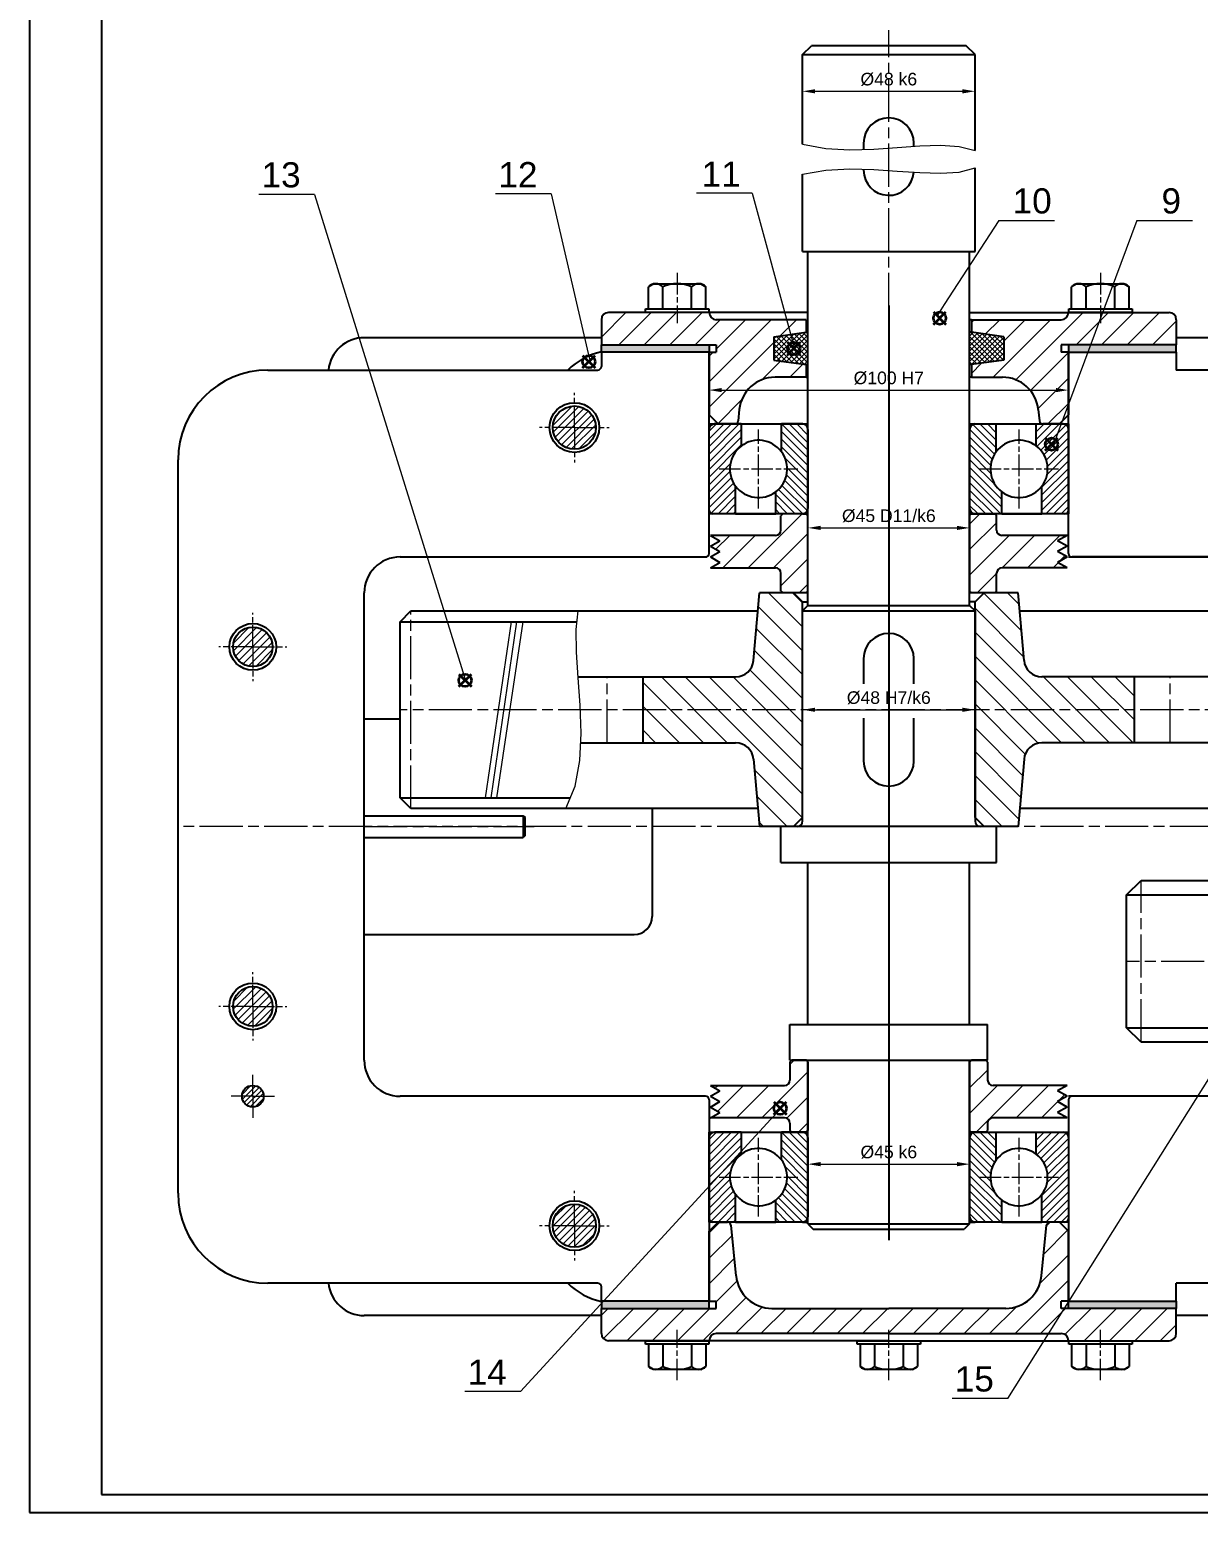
# Model space of a CAD drawing. Header units: millimetres. Extents: x 616 to 1805, y 3019 to 3860.
# Drawn here: x 615.9 to 941.1, y 3019.4 to 3431.8 of the extents above; entities that cross this region are included whole.
import ezdxf

# ---------------------------------------------------------------- set-up
doc = ezdxf.new("R2010")
doc.units = ezdxf.units.MM
doc.linetypes.add('AM_ISO08W050', pattern=[18, 12, -1.5, 3, -1.5])
doc.linetypes.add('AM_ISO08W050x2', pattern=[9, 6, -0.75, 1.5, -0.75])
doc.layers.add('AM_12', color=7, linetype='Continuous', lineweight=35, plot=False)
for name, color, linetype, lineweight in [('Dim', 2, 'Continuous', 9), ('dường tâm', 4, 'AM_ISO08W050', 13), ('net duong chi so', 3, 'Continuous', 13), ('Net mảnh', 3, 'Continuous', 13), ('đường hatch', 1, 'Continuous', 13)]:
    doc.layers.add(name, color=color, linetype=linetype, lineweight=lineweight)
doc.styles.get("Standard").update_dxf_attribs({"font": 'arial.ttf'})

msp = doc.modelspace()

# ---------------------------------------------------------------- hatches: boundary and pattern name
for points in [[(804.99, 3344.13), (774.99, 3344.13), (774.99, 3342.13), (804.99, 3342.13)], [(934.99, 3344.13), (904.99, 3344.13), (904.99, 3342.13), (934.99, 3342.13)], [(804.99, 3076.13), (774.99, 3076.13), (774.99, 3078.13), (804.99, 3078.13)], [(934.99, 3076.13), (904.99, 3076.13), (904.99, 3078.13), (934.99, 3078.13)]]:
    msp.add_hatch(color=1).paths.add_polyline_path(points)

# ---------------------------------------------------------------- linework, layer by layer
for p, q in [((615.88, 3860.39), (615.88, 3019.39)), ((635.88, 3855.39), (635.88, 3024.39)), ((830.99, 3424.86), (833.49, 3427.36)), ((876.49, 3427.36), (833.49, 3427.36)), ((878.99, 3424.86), (876.49, 3427.36)), ((830.99, 3399.93), (830.99, 3424.86)), ((830.99, 3424.86), (878.99, 3424.86)), ((878.99, 3398.18), (878.99, 3424.86)), ((847.99, 3400.26), (847.99, 3398.53)), ((861.99, 3399.35), (861.99, 3400.26)), ((830.99, 3370.13), (830.99, 3391.59)), ((847.99, 3392.99), (847.99, 3392.73)), ((878.99, 3370.13), (878.99, 3393.34)), ((830.99, 3370.13), (878.99, 3370.13)), ((832.49, 3271.63), (832.49, 3370.13)), ((832.49, 3370.13), (877.49, 3370.13)), ((877.49, 3271.63), (877.49, 3370.13)), ((789.51, 3361.13), (788.1, 3360.32)), ((788.1, 3354.13), (788.1, 3360.32)), ((789.51, 3361.13), (802.69, 3361.13)), ((789.51, 3361.13), (802.69, 3361.13)), ((792.1, 3354.13), (792.1, 3360.27)), ((800.1, 3354.13), (800.1, 3360.27)), ((802.69, 3361.13), (804.1, 3360.32)), ((804.1, 3354.13), (804.1, 3360.32)), ((804.1, 3354.94), (804.1, 3360.32)), ((907.28, 3361.13), (905.88, 3360.32)), ((905.88, 3354.13), (905.88, 3360.32)), ((907.28, 3361.13), (920.47, 3361.13)), ((907.28, 3361.13), (920.47, 3361.13)), ((909.88, 3354.13), (909.88, 3360.27)), ((917.88, 3354.13), (917.88, 3360.27)), ((920.47, 3361.13), (921.88, 3360.32)), ((921.88, 3354.13), (921.88, 3360.32)), ((921.88, 3354.94), (921.88, 3360.32)), ((832.49, 3353.13), (776.99, 3353.13)), ((787.3, 3354.13), (804.9, 3354.13)), ((787.3, 3353.13), (787.3, 3354.13)), ((804.9, 3353.13), (787.3, 3353.13)), ((788.1, 3354.13), (804.1, 3354.13)), ((804.9, 3354.13), (804.9, 3353.13)), ((854.99, 3355.13), (854.99, 3095.13)), ((877.49, 3353.13), (932.99, 3353.13)), ((905.08, 3354.13), (922.68, 3354.13)), ((905.08, 3353.13), (905.08, 3354.13)), ((922.68, 3353.13), (905.08, 3353.13)), ((905.88, 3354.13), (921.88, 3354.13)), ((922.68, 3354.13), (922.68, 3353.13)), ((774.99, 3351.13), (774.99, 3344.13)), ((831.99, 3351.13), (806.99, 3351.13)), ((831.99, 3351.13), (831.99, 3347.63)), ((877.99, 3351.13), (877.49, 3351.13)), ((877.99, 3351.13), (902.99, 3351.13)), ((877.99, 3351.13), (877.99, 3347.63)), ((934.99, 3351.13), (934.99, 3344.13)), ((774.99, 3346.13), (708.99, 3346.13)), ((822.99, 3346.38), (831.99, 3347.63)), ((822.99, 3346.38), (822.99, 3339.88)), ((831.99, 3347.63), (832.49, 3347.63)), ((877.99, 3347.63), (877.49, 3347.63)), ((886.99, 3346.38), (877.99, 3347.63)), ((886.99, 3346.38), (886.99, 3339.88)), ((969.99, 3346.13), (934.99, 3346.13)), ((774.99, 3344.13), (806.99, 3344.13)), ((774.99, 3342.13), (774.99, 3344.13)), ((774.99, 3344.13), (804.99, 3344.13)), ((804.99, 3342.13), (774.99, 3342.13)), ((774.99, 3342.13), (774.99, 3338.13)), ((804.99, 3342.13), (774.99, 3342.13)), ((804.99, 3344.13), (804.99, 3342.13)), ((804.99, 3286.13), (804.99, 3342.13)), ((804.99, 3342.13), (806.99, 3342.13)), ((804.99, 3342.13), (804.99, 3324.63)), ((806.99, 3344.13), (806.99, 3342.13)), ((934.99, 3344.13), (902.99, 3344.13)), ((902.99, 3344.13), (902.99, 3342.13)), ((904.99, 3342.13), (902.99, 3342.13)), ((934.99, 3344.13), (904.99, 3344.13)), ((904.99, 3344.13), (904.99, 3342.13)), ((904.99, 3286.13), (904.99, 3342.13)), ((904.99, 3342.13), (934.99, 3342.13)), ((904.99, 3342.13), (904.99, 3324.63)), ((904.99, 3342.13), (934.99, 3342.13)), ((934.99, 3342.13), (934.99, 3344.13)), ((934.99, 3342.13), (934.99, 3337.13)), ((682.19, 3337.13), (773.99, 3337.13)), ((822.99, 3339.88), (831.99, 3338.63)), ((831.99, 3338.63), (831.99, 3335.13)), ((831.99, 3338.63), (832.49, 3338.63)), ((877.99, 3338.63), (877.49, 3338.63)), ((886.99, 3339.88), (877.99, 3338.63)), ((877.99, 3338.63), (877.99, 3335.13)), ((969.99, 3337.13), (934.99, 3337.13)), ((831.99, 3335.13), (823.34, 3335.13)), ((831.99, 3335.13), (832.49, 3335.13)), ((877.99, 3335.13), (877.49, 3335.13)), ((877.99, 3335.13), (886.64, 3335.13)), ((804.99, 3324.63), (807.49, 3322.13)), ((813.39, 3326.12), (813.08, 3323.03)), ((896.59, 3326.12), (896.9, 3323.03)), ((904.99, 3324.63), (902.49, 3322.13)), ((804.99, 3297.13), (804.99, 3322.13)), ((804.99, 3322.13), (832.49, 3322.13)), ((804.99, 3298.13), (804.99, 3320.63)), ((813.95, 3322.13), (806.49, 3322.13)), ((807.49, 3322.13), (812.08, 3322.13)), ((813.95, 3322.13), (825.12, 3322.13)), ((813.95, 3322.13), (813.95, 3316.01)), ((830.99, 3322.13), (825.12, 3322.13)), ((825.12, 3314.41), (825.12, 3322.13)), ((830.99, 3322.13), (832.49, 3322.13)), ((832.49, 3320.63), (832.49, 3298.63)), ((877.49, 3322.13), (904.99, 3322.13)), ((877.49, 3322.13), (878.99, 3322.13)), ((877.49, 3320.63), (877.49, 3298.63)), ((878.99, 3322.13), (884.86, 3322.13)), ((884.86, 3322.13), (896.02, 3322.13)), ((884.86, 3314.41), (884.86, 3322.13)), ((896.02, 3322.13), (903.49, 3322.13)), ((896.02, 3316.01), (896.02, 3322.13)), ((902.49, 3322.13), (897.89, 3322.13)), ((904.99, 3322.13), (904.99, 3297.13)), ((904.99, 3320.63), (904.99, 3298.13)), ((657.19, 3108.13), (657.19, 3312.13)), ((812.36, 3297.13), (812.36, 3304.84)), ((897.62, 3297.13), (897.62, 3304.84)), ((823.52, 3297.13), (823.52, 3303.25)), ((886.45, 3297.13), (886.45, 3303.25)), ((832.49, 3297.13), (804.99, 3297.13)), ((812.36, 3297.13), (805.99, 3297.13)), ((812.36, 3297.13), (823.52, 3297.13)), ((830.99, 3297.13), (823.52, 3297.13)), ((825.49, 3297.12), (824.99, 3296.62)), ((824.99, 3292.63), (824.99, 3296.62)), ((831.89, 3297.13), (825.49, 3297.12)), ((830.99, 3297.13), (832.49, 3297.13)), ((831.89, 3297.13), (832.39, 3296.63)), ((832.49, 3296.12), (832.49, 3296.63)), ((832.49, 3275.64), (832.49, 3296.12)), ((904.99, 3297.13), (877.49, 3297.13)), ((877.49, 3297.13), (878.99, 3297.13)), ((877.93, 3297.13), (877.49, 3296.63)), ((877.49, 3296.63), (877.93, 3297.13)), ((877.49, 3275.63), (877.49, 3296.63)), ((877.49, 3296.63), (877.49, 3275.63)), ((884.46, 3297.13), (877.93, 3297.13)), ((877.93, 3297.13), (884.47, 3297.13)), ((886.45, 3297.13), (878.99, 3297.13)), ((884.46, 3297.13), (884.96, 3296.63)), ((884.47, 3297.13), (884.96, 3296.63)), ((884.97, 3292.63), (884.96, 3296.63)), ((886.45, 3297.13), (897.62, 3297.13)), ((903.99, 3297.13), (897.62, 3297.13)), ((823.49, 3291.13), (805.39, 3291.13)), ((805.39, 3291.13), (807.98, 3289.63)), ((805.39, 3288.13), (807.98, 3289.63)), ((805.39, 3288.13), (807.98, 3286.63)), ((904.59, 3291.13), (886.47, 3291.13)), ((904.59, 3291.13), (901.99, 3289.63)), ((904.59, 3288.13), (901.99, 3289.63)), ((904.59, 3288.13), (901.99, 3286.63)), ((718.99, 3285.13), (803.99, 3285.13)), ((805.39, 3285.13), (807.98, 3286.63)), ((805.39, 3285.13), (807.98, 3283.63)), ((805.39, 3282.13), (807.98, 3283.63)), ((904.59, 3285.13), (901.99, 3286.63)), ((904.59, 3285.13), (901.99, 3283.63)), ((904.59, 3282.13), (901.99, 3283.63)), ((904.99, 3285.13), (999.99, 3285.13)), ((999.99, 3285.13), (905.99, 3285.13)), ((805.39, 3282.13), (823.48, 3282.13)), ((824.98, 3275.62), (824.98, 3280.63)), ((884.99, 3275.63), (884.99, 3280.63)), ((904.59, 3282.13), (886.52, 3282.13)), ((708.99, 3145.13), (708.99, 3275.13)), ((817.34, 3256.36), (818.99, 3275.13)), ((832.49, 3275.13), (818.99, 3275.13)), ((824.98, 3275.62), (825.48, 3275.12)), ((832.05, 3275.13), (825.48, 3275.12)), ((830.99, 3272.63), (828.49, 3275.13)), ((832.49, 3275.64), (832.05, 3275.13)), ((878.05, 3275.13), (877.49, 3275.63)), ((890.99, 3275.13), (877.49, 3275.13)), ((884.55, 3275.13), (878.05, 3275.13)), ((878.99, 3272.63), (881.49, 3275.13)), ((884.99, 3275.63), (884.55, 3275.13)), ((892.63, 3256.36), (890.99, 3275.13)), ((830.99, 3212.62), (830.99, 3272.63)), ((830.99, 3272.63), (832.49, 3272.63)), ((832.49, 3271.63), (830.99, 3270.13)), ((832.49, 3271.63), (877.49, 3271.63)), ((878.99, 3272.63), (877.49, 3272.63)), ((877.49, 3271.63), (878.99, 3270.13)), ((878.99, 3212.63), (878.99, 3272.63)), ((718.99, 3267.13), (721.99, 3270.13)), ((718.99, 3267.13), (768.21, 3267.13)), ((718.99, 3218.13), (718.99, 3267.13)), ((721.99, 3270.13), (818.55, 3270.13)), ((830.99, 3211.63), (830.99, 3270.13)), ((830.99, 3270.13), (878.99, 3270.13)), ((878.99, 3270.13), (878.99, 3211.63)), ((891.42, 3270.13), (984.99, 3270.13)), ((847.99, 3256.88), (847.99, 3249.88)), ((861.99, 3249.88), (861.99, 3256.88)), ((768.55, 3251.8), (812.36, 3251.8)), ((786.64, 3233.46), (786.64, 3251.8)), ((969.05, 3251.8), (897.61, 3251.8)), ((923.33, 3233.46), (923.33, 3251.8)), ((708.99, 3240.13), (718.99, 3240.13)), ((847.99, 3240.27), (847.99, 3228.38)), ((861.99, 3228.38), (861.99, 3240.27)), ((769.27, 3233.46), (812.36, 3233.46)), ((969.05, 3233.46), (897.61, 3233.46)), ((817.34, 3228.9), (818.99, 3210.13)), ((892.63, 3228.9), (890.99, 3210.13)), ((718.99, 3218.13), (766.34, 3218.13)), ((721.99, 3215.13), (718.99, 3218.13)), ((708.99, 3213.13), (753.25, 3213.13)), ((818.55, 3215.13), (721.99, 3215.13)), ((753.25, 3213.13), (753.75, 3212.63)), ((753.25, 3213.13), (753.25, 3207.13)), ((789.14, 3215.15), (789.14, 3185.13)), ((984.99, 3215.13), (891.42, 3215.13)), ((753.75, 3207.63), (753.75, 3212.63)), ((890.99, 3210.13), (818.99, 3210.13)), ((824.99, 3200.13), (824.99, 3210.13)), ((884.99, 3210.13), (824.99, 3210.13)), ((830.99, 3212.63), (828.49, 3210.13)), ((878.99, 3212.63), (881.49, 3210.13)), ((884.99, 3200.13), (884.99, 3210.13)), ((708.99, 3207.13), (753.25, 3207.13)), ((753.75, 3207.63), (753.25, 3207.13)), ((824.99, 3200.13), (884.99, 3200.13)), ((832.49, 3155.13), (832.49, 3200.13)), ((832.49, 3200.13), (877.49, 3200.13)), ((877.49, 3155.13), (877.49, 3200.13)), ((921.19, 3191.13), (925.19, 3195.13)), ((925.19, 3195.13), (1008.05, 3195.13)), ((921.19, 3191.13), (972.27, 3191.13)), ((921.19, 3154.13), (921.19, 3191.13)), ((708.99, 3180.13), (784.14, 3180.13)), ((827.49, 3145.13), (827.49, 3155.13)), ((827.49, 3155.13), (882.49, 3155.13)), ((832.49, 3155.13), (877.49, 3155.13)), ((882.49, 3145.13), (882.49, 3155.13)), ((921.19, 3154.13), (968, 3154.13)), ((925.19, 3150.13), (921.19, 3154.13)), ((1008.05, 3150.13), (925.19, 3150.13)), ((827.49, 3145.13), (882.49, 3145.13)), ((827.49, 3144.63), (827.99, 3145.13)), ((827.49, 3144.63), (827.49, 3139.63)), ((832.05, 3145.12), (827.99, 3145.13)), ((832.49, 3144.62), (832.05, 3145.12)), ((832.49, 3100.13), (832.49, 3145.13)), ((832.49, 3145.13), (877.49, 3145.13)), ((832.49, 3144.62), (832.49, 3126.14)), ((877.49, 3100.13), (877.49, 3145.13)), ((878.05, 3145.13), (877.49, 3144.63)), ((877.49, 3144.63), (877.49, 3125.63)), ((877.49, 3125.63), (877.49, 3144.63)), ((882.05, 3145.13), (878.05, 3145.13)), ((882.49, 3144.63), (882.05, 3145.13)), ((882.49, 3144.63), (882.49, 3139.63)), ((803.99, 3135.13), (718.99, 3135.13)), ((805.39, 3138.13), (807.98, 3136.63)), ((805.39, 3138.13), (825.99, 3138.13)), ((805.39, 3135.13), (807.98, 3136.63)), ((805.39, 3135.13), (807.98, 3133.63)), ((904.59, 3138.13), (884.02, 3138.13)), ((904.59, 3138.13), (901.99, 3136.63)), ((904.59, 3135.13), (901.99, 3136.63)), ((904.59, 3135.13), (901.99, 3133.63)), ((998.99, 3135.13), (904.99, 3135.13)), ((804.99, 3134.13), (804.99, 3078.13)), ((805.39, 3132.13), (807.98, 3133.63)), ((805.39, 3132.13), (807.98, 3130.63)), ((805.39, 3129.13), (807.98, 3130.63)), ((904.59, 3132.13), (901.99, 3133.63)), ((904.59, 3132.13), (901.99, 3130.63)), ((904.59, 3129.13), (901.99, 3130.63)), ((904.99, 3134.13), (904.99, 3078.13)), ((825.99, 3129.13), (805.39, 3129.13)), ((827.49, 3127.63), (827.49, 3125.63)), ((882.47, 3127.63), (882.46, 3125.63)), ((904.59, 3129.13), (883.97, 3129.13)), ((804.99, 3100.13), (804.99, 3125.13)), ((804.99, 3125.13), (832.49, 3125.13)), ((804.99, 3101.13), (804.99, 3123.63)), ((813.95, 3125.13), (806.49, 3125.13)), ((813.95, 3125.13), (825.12, 3125.13)), ((813.95, 3125.13), (813.95, 3119.01)), ((830.99, 3125.13), (825.12, 3125.13)), ((825.12, 3117.41), (825.12, 3125.13)), ((827.99, 3125.13), (827.49, 3125.63)), ((831.89, 3125.12), (827.99, 3125.13)), ((830.99, 3125.13), (832.49, 3125.13)), ((831.89, 3125.12), (832.39, 3125.62)), ((832.49, 3126.14), (832.49, 3125.62)), ((832.49, 3123.63), (832.49, 3101.63)), ((877.93, 3125.13), (877.49, 3125.63)), ((877.49, 3125.63), (877.93, 3125.13)), ((877.49, 3125.13), (904.99, 3125.13)), ((877.49, 3125.13), (878.99, 3125.13)), ((877.49, 3123.63), (877.49, 3101.63)), ((881.96, 3125.13), (877.93, 3125.13)), ((877.93, 3125.13), (881.97, 3125.13)), ((878.99, 3125.13), (884.86, 3125.13)), ((881.96, 3125.13), (882.46, 3125.63)), ((881.97, 3125.13), (882.46, 3125.63)), ((884.86, 3125.13), (896.02, 3125.13)), ((884.86, 3117.41), (884.86, 3125.13)), ((896.02, 3125.13), (903.49, 3125.13)), ((896.02, 3119.01), (896.02, 3125.13)), ((904.99, 3125.13), (904.99, 3100.13)), ((904.99, 3123.63), (904.99, 3101.13)), ((812.36, 3100.13), (812.36, 3107.84)), ((823.52, 3100.13), (823.52, 3106.25)), ((886.45, 3100.13), (886.45, 3106.25)), ((897.62, 3100.13), (897.62, 3107.84)), ((832.49, 3100.13), (804.99, 3100.13)), ((804.99, 3097.63), (807.49, 3100.13)), ((804.99, 3078.13), (804.99, 3097.63)), ((812.36, 3100.13), (805.99, 3100.13)), ((807.49, 3100.13), (810.08, 3100.13)), ((812.49, 3085.13), (811.08, 3099.23)), ((812.36, 3100.13), (823.52, 3100.13)), ((830.99, 3100.13), (823.52, 3100.13)), ((830.99, 3100.13), (832.49, 3100.13)), ((832.49, 3099.63), (832.49, 3100.13)), ((832.49, 3099.63), (877.49, 3099.63)), ((832.49, 3099.63), (833.99, 3098.13)), ((833.99, 3098.13), (875.99, 3098.13)), ((877.49, 3099.63), (875.99, 3098.13)), ((904.99, 3100.13), (877.49, 3100.13)), ((877.49, 3100.13), (878.99, 3100.13)), ((877.49, 3099.63), (877.49, 3100.13)), ((886.45, 3100.13), (878.99, 3100.13)), ((886.45, 3100.13), (897.62, 3100.13)), ((897.49, 3085.13), (898.9, 3099.23)), ((903.99, 3100.13), (897.62, 3100.13)), ((902.49, 3100.13), (899.89, 3100.13)), ((904.99, 3097.63), (902.49, 3100.13)), ((904.99, 3078.13), (904.99, 3097.63)), ((773.99, 3083.13), (682.19, 3083.13)), ((774.99, 3078.13), (774.99, 3082.13)), ((969.99, 3083.13), (934.96, 3083.13)), ((934.99, 3078.13), (934.99, 3083.13)), ((804.99, 3078.13), (774.99, 3078.13)), ((804.99, 3078.13), (774.99, 3078.13)), ((774.99, 3078.13), (774.99, 3076.13)), ((804.99, 3078.13), (806.99, 3078.13)), ((804.99, 3076.13), (804.99, 3078.13)), ((806.99, 3076.13), (806.99, 3078.13)), ((904.99, 3078.13), (902.99, 3078.13)), ((902.99, 3076.13), (902.99, 3078.13)), ((904.99, 3078.13), (934.99, 3078.13)), ((904.99, 3078.13), (934.99, 3078.13)), ((904.99, 3076.13), (904.99, 3078.13)), ((934.99, 3078.13), (934.99, 3076.13)), ((774.99, 3074.13), (708.99, 3074.13)), ((774.99, 3069.13), (774.99, 3076.13)), ((774.99, 3076.13), (806.99, 3076.13)), ((774.99, 3076.13), (804.99, 3076.13)), ((822.44, 3076.13), (854.99, 3076.13)), ((887.54, 3076.13), (854.99, 3076.13)), ((934.99, 3076.13), (902.99, 3076.13)), ((934.99, 3076.13), (904.99, 3076.13)), ((934.99, 3069.13), (934.99, 3076.13)), ((969.99, 3074.13), (934.99, 3074.13)), ((854.99, 3069.13), (806.99, 3069.13)), ((854.99, 3069.13), (902.99, 3069.13)), ((854.99, 3067.13), (776.99, 3067.13)), ((787.3, 3066.13), (787.3, 3067.13)), ((787.3, 3067.13), (804.9, 3067.13)), ((804.9, 3066.13), (787.3, 3066.13)), ((788.1, 3066.13), (788.1, 3059.94)), ((804.1, 3066.13), (788.1, 3066.13)), ((788.1, 3065.32), (788.1, 3059.94)), ((792.1, 3066.13), (792.1, 3059.99)), ((800.1, 3066.13), (800.1, 3059.99)), ((804.1, 3066.13), (804.1, 3059.94)), ((804.9, 3067.13), (804.9, 3066.13)), ((846.19, 3066.13), (846.19, 3067.13)), ((846.19, 3067.13), (863.79, 3067.13)), ((863.79, 3066.13), (846.19, 3066.13)), ((846.99, 3066.13), (846.99, 3059.94)), ((862.99, 3066.13), (846.99, 3066.13)), ((846.99, 3065.32), (846.99, 3059.94)), ((850.99, 3066.13), (850.99, 3059.99)), ((854.99, 3067.13), (932.99, 3067.13)), ((858.99, 3066.13), (858.99, 3059.99)), ((862.99, 3066.13), (862.99, 3059.94)), ((863.79, 3067.13), (863.79, 3066.13)), ((905.08, 3066.13), (905.08, 3067.13)), ((905.08, 3067.13), (922.68, 3067.13)), ((922.68, 3066.13), (905.08, 3066.13)), ((905.88, 3066.13), (905.88, 3059.94)), ((921.88, 3066.13), (905.88, 3066.13)), ((905.88, 3065.32), (905.88, 3059.94)), ((909.88, 3066.13), (909.88, 3059.99)), ((917.88, 3066.13), (917.88, 3059.99)), ((921.88, 3066.13), (921.88, 3059.94)), ((922.68, 3067.13), (922.68, 3066.13)), ((789.51, 3059.13), (788.1, 3059.94)), ((802.69, 3059.13), (789.51, 3059.13)), ((802.69, 3059.13), (789.51, 3059.13)), ((802.69, 3059.13), (804.1, 3059.94)), ((848.39, 3059.13), (846.99, 3059.94)), ((861.58, 3059.13), (848.39, 3059.13)), ((861.58, 3059.13), (848.39, 3059.13)), ((861.58, 3059.13), (862.99, 3059.94)), ((907.28, 3059.13), (905.88, 3059.94)), ((920.47, 3059.13), (907.28, 3059.13)), ((920.47, 3059.13), (907.28, 3059.13)), ((920.47, 3059.13), (921.88, 3059.94)), ((635.88, 3024.39), (1799.88, 3024.39)), ((615.88, 3019.39), (1804.88, 3019.39))]:
    msp.add_line(p, q)
for centre, radius in [((767.49, 3321.13), 6.92), ((767.49, 3321.13), 6), ((677.99, 3260.13), 6.5), ((677.99, 3260.13), 5.5), ((677.99, 3160.13), 6.5), ((677.99, 3160.13), 5.5), ((677.99, 3135.13), 3), ((767.49, 3099.13), 6.92), ((767.49, 3099.13), 6)]:
    msp.add_circle(centre, radius)
for centre, radius, start, end in [((854.99, 3400.26), 7, 0, 180), ((854.99, 3392.73), 7, 180, 355.4424), ((790.1, 3358.37), 2.76, 43.5679, 136.4321), ((796.1, 3351.37), 9.75, 65.7907, 114.2093), ((802.1, 3358.37), 2.76, 43.5679, 136.4321), ((907.88, 3358.37), 2.76, 43.5679, 136.4321), ((913.88, 3351.37), 9.75, 65.7907, 114.2093), ((919.88, 3358.37), 2.76, 43.5679, 136.4321), ((776.99, 3351.13), 2, 90, 180), ((806.99, 3353.13), 2, 180, 270), ((902.99, 3353.13), 2, 270, 0), ((932.99, 3351.13), 2, 0, 90), ((708.99, 3336.13), 10, 90, 174.2608), ((779.05, 3323.55), 19.09, 102.276, 134.6941), ((682.19, 3312.13), 25, 90, 180), ((773.99, 3338.13), 1, 270, 0), ((823.34, 3325.13), 10, 90, 174.2894), ((886.64, 3325.13), 10, 5.7106, 90), ((806.49, 3320.63), 1.5, 90, 180), ((812.08, 3323.13), 1, 270, 354.2894), ((830.99, 3320.63), 1.5, 0, 90), ((878.99, 3320.63), 1.5, 90, 180), ((897.89, 3323.13), 1, 185.7106, 270), ((903.49, 3320.63), 1.5, 0, 90), ((818.74, 3309.63), 7.97, 126.8699, 216.8699), ((818.74, 3309.63), 7.97, 36.8699, 126.8699), ((891.24, 3309.63), 7.97, 53.1301, 143.1301), ((891.24, 3309.63), 7.97, 323.1301, 53.1301), ((818.74, 3309.63), 7.97, 306.8699, 36.8699), ((891.24, 3309.63), 7.97, 143.1301, 233.1301), ((818.74, 3309.63), 7.97, 216.8699, 306.8699), ((891.24, 3309.63), 7.97, 233.1301, 323.1301), ((805.99, 3298.13), 1, 180, 270), ((830.99, 3298.63), 1.5, 270, 0), ((878.99, 3298.63), 1.5, 180, 270), ((903.99, 3298.13), 1, 270, 0), ((823.49, 3292.63), 1.5, 270, 0), ((886.47, 3292.63), 1.5, 180, 270), ((718.99, 3275.13), 10, 90, 180), ((803.99, 3286.13), 1, 270, 0), ((905.99, 3286.13), 1, 180, 270), ((823.48, 3280.63), 1.5, 0, 90), ((886.54, 3280.57), 1.56, 90.8951, 177.8385), ((854.99, 3256.88), 7, 0, 180), ((812.36, 3256.8), 5, 270, 355), ((897.61, 3256.8), 5, 185, 270), ((812.36, 3228.46), 5, 5, 90), ((897.61, 3228.46), 5, 90, 175), ((854.99, 3228.38), 7, 180, 0), ((829.49, 3211.63), 1.5, 270, 0), ((880.49, 3211.63), 1.5, 180, 270), ((784.14, 3185.13), 5, 270, 0), ((718.99, 3145.13), 10, 180, 270), ((825.99, 3139.63), 1.5, 270, 0), ((884.04, 3139.69), 1.56, 182.1615, 269.1049), ((803.99, 3134.13), 1, 0, 90), ((905.99, 3134.13), 1, 90, 180), ((825.99, 3127.63), 1.5, 0, 90), ((883.97, 3127.63), 1.5, 90, 180), ((806.49, 3123.63), 1.5, 90, 180), ((830.99, 3123.63), 1.5, 0, 90), ((878.99, 3123.63), 1.5, 90, 180), ((903.49, 3123.63), 1.5, 0, 90), ((818.74, 3112.63), 7.97, 126.8699, 216.8699), ((818.74, 3112.63), 7.97, 36.8699, 126.8699), ((891.24, 3112.63), 7.97, 53.1301, 143.1301), ((891.24, 3112.63), 7.97, 323.1301, 53.1301), ((818.74, 3112.63), 7.97, 306.8699, 36.8699), ((891.24, 3112.63), 7.97, 143.1301, 233.1301), ((682.19, 3108.13), 25, 180, 270), ((818.74, 3112.63), 7.97, 216.8699, 306.8699), ((891.24, 3112.63), 7.97, 233.1301, 323.1301), ((830.99, 3101.63), 1.5, 270, 0), ((878.99, 3101.63), 1.5, 180, 270), ((805.99, 3101.13), 1, 180, 270), ((810.08, 3099.13), 1, 5.7106, 90), ((899.89, 3099.13), 1, 90, 174.2894), ((903.99, 3101.13), 1, 270, 0), ((822.44, 3086.13), 10, 185.7106, 270), ((887.54, 3086.13), 10, 270, 354.2894), ((708.99, 3084.13), 10, 185.7392, 270), ((779.05, 3096.7), 19.09, 225.3059, 257.724), ((773.99, 3082.13), 1, 0, 90), ((776.99, 3069.13), 2, 180, 270), ((806.99, 3067.13), 2, 90, 180), ((902.99, 3067.13), 2, 0, 90), ((932.99, 3069.13), 2, 270, 0), ((790.1, 3061.89), 2.76, 223.5679, 316.4321), ((796.1, 3068.88), 9.75, 245.7907, 294.2093), ((802.1, 3061.89), 2.76, 223.5679, 316.4321), ((848.99, 3061.89), 2.76, 223.5679, 316.4321), ((854.99, 3068.88), 9.75, 245.7907, 294.2093), ((860.99, 3061.89), 2.76, 223.5679, 316.4321), ((907.88, 3061.89), 2.76, 223.5679, 316.4321), ((913.88, 3068.88), 9.75, 245.7907, 294.2093), ((919.88, 3061.89), 2.76, 223.5679, 316.4321)]:
    msp.add_arc(centre, radius, start, end)
at = {"layer": 'AM_12', "color": 4}
for p, q in [((867.41, 3349.82), (870.91, 3353.32)), ((867.41, 3353.32), (870.91, 3349.82)), ((826.82, 3341.35), (830.32, 3344.85)), ((826.82, 3344.85), (830.32, 3341.35)), ((769.77, 3337.7), (773.27, 3341.2)), ((769.77, 3341.2), (773.27, 3337.7)), ((898.53, 3314.77), (902.03, 3318.27)), ((898.53, 3318.27), (902.03, 3314.77)), ((735.32, 3249.08), (738.82, 3252.58)), ((735.32, 3252.58), (738.82, 3249.08)), ((823.01, 3130.04), (826.51, 3133.54)), ((823.01, 3133.54), (826.51, 3130.04))]:
    msp.add_line(p, q, dxfattribs=at)
for centre in [(869.16, 3351.57), (828.57, 3343.1), (771.52, 3339.45), (900.28, 3316.52), (737.07, 3250.83), (824.76, 3131.79)]:
    msp.add_circle(centre, 1.75, dxfattribs=at)
at = {"layer": 'Dim'}
for p, q in [((830.99, 3423.61), (830.99, 3413.67)), ((878.99, 3423.61), (878.99, 3413.67)), ((834.49, 3414.67), (875.49, 3414.67)), ((804.99, 3332.13), (804.99, 3330.55)), ((808.49, 3331.55), (901.49, 3331.55)), ((904.99, 3332.13), (904.99, 3330.55)), ((832.49, 3287.13), (832.49, 3294.22)), ((835.99, 3293.22), (873.99, 3293.22)), ((877.49, 3287.38), (877.49, 3294.22)), ((830.99, 3243.87), (830.99, 3243.63)), ((834.49, 3242.63), (875.49, 3242.63)), ((878.99, 3243.88), (878.99, 3243.63)), ((832.49, 3113.88), (832.49, 3117.24)), ((835.99, 3116.24), (873.99, 3116.24)), ((877.49, 3113.88), (877.49, 3117.24))]:
    msp.add_line(p, q, dxfattribs=at)
for points in [[(834.49, 3415.25), (834.49, 3414.08), (830.99, 3414.67)], [(875.49, 3415.25), (875.49, 3414.08), (878.99, 3414.67)], [(808.49, 3332.14), (808.49, 3330.97), (804.99, 3331.55)], [(901.49, 3332.14), (901.49, 3330.97), (904.99, 3331.55)], [(835.99, 3293.8), (835.99, 3292.64), (832.49, 3293.22)], [(873.99, 3293.8), (873.99, 3292.64), (877.49, 3293.22)], [(834.49, 3243.21), (834.49, 3242.05), (830.99, 3242.63)], [(875.49, 3243.21), (875.49, 3242.05), (878.99, 3242.63)], [(835.99, 3116.83), (835.99, 3115.66), (832.49, 3116.24)], [(873.99, 3116.83), (873.99, 3115.66), (877.49, 3116.24)]]:
    msp.add_solid(points, dxfattribs=at)
at = {"layer": 'dường tâm'}
for p, q in [((854.99, 3352.13), (854.99, 3431.64)), ((854.99, 3210.13), (854.99, 3275.13)), ((721.99, 3215.13), (721.99, 3270.13)), ((776.64, 3233.46), (776.64, 3251.8)), ((933.33, 3233.46), (933.33, 3251.8)), ((990.99, 3242.63), (718.99, 3242.63)), ((1341.19, 3210.13), (656.99, 3210.13)), ((708.99, 3210.13), (756.3, 3210.13)), ((925.19, 3150.13), (925.19, 3195.13)), ((1158.79, 3172.63), (921.19, 3172.63))]:
    msp.add_line(p, q, dxfattribs=at)
at = {"layer": 'dường tâm', "linetype": 'AM_ISO08W050x2'}
for p, q in [((796.1, 3364.13), (796.1, 3350.13)), ((913.88, 3364.13), (913.88, 3350.13)), ((767.49, 3321.13), (767.49, 3330.82)), ((767.49, 3321.13), (757.79, 3321.13)), ((767.49, 3321.13), (767.49, 3311.44)), ((767.49, 3321.13), (777.18, 3321.13)), ((818.74, 3298.65), (818.74, 3320.6)), ((891.24, 3298.65), (891.24, 3320.6)), ((807.76, 3309.63), (829.71, 3309.63)), ((880.26, 3309.63), (902.21, 3309.63)), ((677.99, 3260.13), (677.99, 3269.63)), ((677.99, 3260.13), (668.49, 3260.13)), ((677.99, 3260.13), (677.99, 3250.63)), ((677.99, 3260.13), (687.49, 3260.13)), ((677.99, 3160.13), (677.99, 3169.63)), ((677.99, 3160.13), (668.49, 3160.13)), ((677.99, 3160.13), (677.99, 3150.63)), ((677.99, 3160.13), (687.49, 3160.13)), ((677.99, 3135.13), (677.99, 3141.13)), ((677.99, 3135.13), (671.99, 3135.13)), ((677.99, 3135.13), (683.99, 3135.13)), ((677.99, 3135.13), (677.99, 3129.13)), ((818.74, 3101.65), (818.74, 3123.6)), ((891.24, 3101.65), (891.24, 3123.6)), ((807.76, 3112.63), (829.71, 3112.63)), ((880.26, 3112.63), (902.21, 3112.63)), ((767.49, 3099.13), (767.49, 3108.82)), ((767.49, 3099.13), (757.79, 3099.13)), ((767.49, 3099.13), (767.49, 3089.44)), ((767.49, 3099.13), (777.18, 3099.13)), ((796.1, 3056.13), (796.1, 3070.13)), ((854.99, 3056.13), (854.99, 3070.13)), ((913.88, 3056.13), (913.88, 3070.13))]:
    msp.add_line(p, q, dxfattribs=at)
at = {"layer": 'net duong chi so'}
for p, q in [((761.03, 3386.14), (745.55, 3386.14)), ((761.03, 3386.14), (771.07, 3342.96)), ((816.94, 3386.29), (801.46, 3386.29)), ((816.94, 3386.29), (827.95, 3346.21)), ((695.14, 3385.98), (679.66, 3385.98)), ((695.14, 3385.98), (736.03, 3254.4)), ((885.61, 3378.72), (870.44, 3355.36)), ((885.61, 3378.72), (901.09, 3378.72)), ((924.02, 3378.72), (902.07, 3319.65)), ((924.02, 3378.72), (939.5, 3378.72)), ((888.09, 3051.04), (957.67, 3161.68)), ((752.5, 3053.02), (822.17, 3128.71)), ((752.5, 3053.02), (737.02, 3053.02)), ((888.09, 3051.04), (872.61, 3051.04))]:
    msp.add_line(p, q, dxfattribs=at)
at = {"layer": 'net duong chi so', "linetype": 'Continuous'}
for p, q in [((870.44, 3355.36), (868.54, 3352.43)), ((827.95, 3346.21), (828.87, 3342.83)), ((771.07, 3342.96), (771.86, 3339.55)), ((902.07, 3319.65), (900.85, 3316.37)), ((736.03, 3254.4), (737.07, 3251.06)), ((822.17, 3128.71), (824.54, 3131.29))]:
    msp.add_line(p, q, dxfattribs=at)
at = {"layer": 'Net mảnh'}
for p, q in [((830.99, 3399.93), (837.49, 3398.79)), ((837.49, 3398.79), (844.16, 3398.43)), ((844.16, 3398.43), (850.83, 3398.6)), ((850.83, 3398.6), (857.36, 3399.04)), ((857.36, 3399.04), (863.59, 3399.48)), ((863.59, 3399.48), (869.38, 3399.65)), ((869.38, 3399.65), (874.56, 3399.31)), ((874.56, 3399.31), (878.99, 3398.18)), ((830.99, 3391.59), (837.49, 3392.73)), ((837.49, 3392.73), (844.16, 3393.09)), ((844.16, 3393.09), (850.83, 3392.92)), ((850.83, 3392.92), (857.36, 3392.48)), ((857.36, 3392.48), (863.59, 3392.04)), ((863.59, 3392.04), (869.38, 3391.87)), ((869.38, 3391.87), (874.56, 3392.21)), ((874.56, 3392.21), (878.99, 3393.34)), ((749.88, 3267.13), (742.66, 3218.13)), ((751.4, 3267.13), (744.19, 3218.13)), ((753.1, 3267.13), (745.77, 3218.13)), ((767.95, 3265), (768.57, 3270.13)), ((768.06, 3258.7), (767.95, 3265)), ((768.57, 3251.56), (768.06, 3258.7)), ((769.13, 3243.93), (768.57, 3251.56)), ((769.4, 3236.13), (769.13, 3243.93)), ((769.04, 3228.5), (769.4, 3236.13)), ((767.71, 3221.39), (769.04, 3228.5)), ((765.08, 3215.13), (767.71, 3221.39))]:
    msp.add_line(p, q, dxfattribs=at)
at = {"layer": 'đường hatch', "linetype": 'Continuous'}
for p, q in [((781.8, 3353.13), (774.99, 3346.32)), ((788.87, 3353.13), (779.87, 3344.13)), ((795.94, 3353.13), (786.94, 3344.13)), ((803.01, 3353.13), (794.01, 3344.13)), ((909.08, 3353.13), (890.36, 3334.41)), ((916.15, 3353.13), (907.15, 3344.13)), ((923.22, 3353.13), (914.22, 3344.13)), ((930.29, 3353.13), (921.29, 3344.13)), ((808.08, 3351.13), (801.08, 3344.13)), ((822.22, 3351.13), (804.99, 3333.89)), ((815.15, 3351.13), (806.99, 3342.96)), ((829.29, 3351.13), (824.79, 3346.63)), ((878.79, 3351.13), (877.99, 3350.32)), ((885.86, 3351.13), (881.83, 3347.1)), ((900, 3351.13), (884, 3335.13)), ((892.93, 3351.13), (886.99, 3345.18)), ((934.99, 3350.76), (928.36, 3344.13)), ((822.99, 3344.82), (804.99, 3326.82)), ((822.99, 3340.17), (830.2, 3347.38)), ((822.99, 3341.58), (828.55, 3347.15)), ((822.99, 3343), (826.91, 3346.92)), ((822.99, 3344.41), (825.27, 3346.7)), ((822.99, 3345.83), (823.63, 3346.47)), ((829.88, 3338.92), (822.99, 3345.81)), ((831.52, 3338.69), (823.73, 3346.48)), ((823.97, 3339.74), (831.84, 3347.61)), ((832.49, 3339.14), (824.97, 3346.65)), ((825.21, 3339.57), (832.49, 3346.84)), ((832.49, 3340.56), (826.22, 3346.83)), ((826.46, 3339.4), (832.49, 3345.43)), ((832.49, 3341.97), (827.46, 3347)), ((832.49, 3343.39), (828.7, 3347.17)), ((832.49, 3344.8), (829.94, 3347.34)), ((832.49, 3346.21), (831.18, 3347.52)), ((832.49, 3347.63), (832.49, 3347.63)), ((877.49, 3346.59), (878.46, 3347.56)), ((877.49, 3345.17), (879.7, 3347.39)), ((877.49, 3343.76), (880.94, 3347.22)), ((877.49, 3342.34), (882.19, 3347.05)), ((877.49, 3340.93), (883.43, 3346.87)), ((877.49, 3339.52), (884.67, 3346.7)), ((884.43, 3339.52), (877.49, 3346.47)), ((883.19, 3339.35), (877.49, 3345.05)), ((885.67, 3339.7), (877.74, 3347.63)), ((878.02, 3338.63), (885.91, 3346.53)), ((886.91, 3339.87), (879.34, 3347.44)), ((879.66, 3338.86), (886.99, 3346.19)), ((886.99, 3341.21), (880.98, 3347.21)), ((886.99, 3342.63), (882.63, 3346.98)), ((886.99, 3344.04), (884.27, 3346.76)), ((886.99, 3345.45), (885.91, 3346.53)), ((806.15, 3342.13), (804.99, 3340.96)), ((828.24, 3339.15), (822.99, 3344.4)), ((826.59, 3339.38), (822.99, 3342.99)), ((824.95, 3339.61), (822.99, 3341.57)), ((827.7, 3339.22), (832.49, 3344.01)), ((828.94, 3339.05), (832.49, 3342.6)), ((830.18, 3338.88), (832.49, 3341.19)), ((881.95, 3339.18), (877.49, 3343.64)), ((880.71, 3339.01), (877.49, 3342.23)), ((879.46, 3338.83), (877.49, 3340.81)), ((881.3, 3339.09), (886.99, 3344.77)), ((882.94, 3339.32), (886.99, 3343.36)), ((884.59, 3339.55), (886.99, 3341.95)), ((904.99, 3341.97), (894.42, 3331.4)), ((824.85, 3339.62), (819.67, 3334.43)), ((823.31, 3339.83), (822.99, 3340.16)), ((831.06, 3338.76), (827.44, 3335.13)), ((831.42, 3338.71), (832.49, 3339.77)), ((878.22, 3338.66), (877.49, 3339.4)), ((880.83, 3339.02), (877.99, 3336.18)), ((886.23, 3339.77), (886.99, 3340.53)), ((904.99, 3334.9), (896.55, 3326.46)), ((814.03, 3328.8), (807.43, 3322.19)), ((761.52, 3321.74), (766.88, 3327.1)), ((761.62, 3319.88), (768.74, 3327)), ((762.13, 3318.43), (770.18, 3326.49)), ((762.91, 3317.25), (771.36, 3325.71)), ((763.92, 3316.3), (772.31, 3324.7)), ((904.99, 3327.83), (899.29, 3322.13)), ((765.17, 3315.6), (773.02, 3323.45)), ((766.71, 3315.18), (773.44, 3321.91)), ((813.39, 3322.13), (804.99, 3313.73)), ((811.26, 3322.13), (804.99, 3315.85)), ((809.14, 3322.13), (804.99, 3317.97)), ((807.02, 3322.13), (804.99, 3320.09)), ((813.95, 3320.57), (804.99, 3311.61)), ((825.12, 3320.04), (832.49, 3312.67)), ((825.15, 3322.13), (832.49, 3314.8)), ((827.27, 3322.13), (832.49, 3316.92)), ((829.4, 3322.13), (832.49, 3319.04)), ((831.7, 3321.95), (832.31, 3321.34)), ((877.49, 3320.71), (884.42, 3313.77)), ((878.34, 3321.98), (884.86, 3315.46)), ((880.31, 3322.13), (884.86, 3317.58)), ((882.43, 3322.13), (884.86, 3319.7)), ((884.55, 3322.13), (884.86, 3321.82)), ((900.36, 3322.13), (896.02, 3317.79)), ((898.24, 3322.13), (896.02, 3319.91)), ((896.12, 3322.13), (896.02, 3322.03)), ((902.48, 3322.13), (896.21, 3315.86)), ((904.34, 3321.86), (897.29, 3314.82)), ((904.99, 3320.39), (898.17, 3313.57)), ((768.75, 3315.26), (773.35, 3319.86)), ((813.95, 3318.45), (804.99, 3309.49)), ((813.95, 3316.33), (804.99, 3307.36)), ((825.12, 3317.92), (832.49, 3310.55)), ((877.49, 3318.59), (883.74, 3312.34)), ((877.49, 3316.47), (883.32, 3310.63)), ((904.99, 3318.27), (898.82, 3312.1)), ((904.99, 3316.15), (899.18, 3310.34)), ((825.12, 3315.8), (832.49, 3308.43)), ((826.09, 3312.7), (832.49, 3306.31)), ((877.49, 3314.34), (883.34, 3308.49)), ((877.49, 3312.22), (884.83, 3304.88)), ((904.99, 3311.91), (897.62, 3304.54)), ((904.99, 3314.03), (899.06, 3308.1)), ((810.91, 3311.17), (804.99, 3305.24)), ((810.79, 3308.93), (804.99, 3303.12)), ((826.54, 3308.01), (832.49, 3302.07)), ((826.7, 3309.97), (832.49, 3304.19)), ((877.49, 3310.1), (886.45, 3301.14)), ((877.49, 3307.98), (886.45, 3299.02)), ((904.99, 3309.78), (897.62, 3302.41)), ((811.15, 3307.17), (804.99, 3301)), ((811.8, 3305.69), (804.99, 3298.88)), ((812.36, 3304.13), (805.49, 3297.26)), ((824.29, 3303.9), (831.06, 3297.13)), ((825.26, 3305.05), (832.34, 3297.98)), ((826.03, 3306.4), (832.49, 3299.95)), ((877.49, 3305.86), (886.22, 3297.13)), ((877.49, 3303.74), (884.09, 3297.13)), ((904.99, 3307.66), (897.62, 3300.29)), ((904.99, 3305.54), (897.62, 3298.17)), ((812.36, 3302.01), (807.48, 3297.13)), ((812.36, 3299.89), (809.6, 3297.13)), ((823.52, 3302.55), (828.94, 3297.13)), ((823.52, 3300.43), (826.82, 3297.13)), ((877.49, 3301.62), (881.97, 3297.13)), ((877.49, 3299.49), (879.85, 3297.13)), ((904.99, 3303.42), (898.69, 3297.13)), ((904.99, 3301.3), (900.82, 3297.13)), ((812.36, 3297.76), (811.72, 3297.13)), ((815.86, 3282.13), (830.86, 3297.13)), ((823.52, 3298.31), (824.7, 3297.13)), ((877.49, 3294.26), (880.35, 3297.13)), ((904.99, 3299.18), (902.94, 3297.13)), ((822.93, 3282.13), (832.49, 3291.69)), ((877.49, 3287.19), (884.96, 3294.67)), ((806.86, 3287.28), (810.71, 3291.13)), ((808.78, 3282.13), (817.78, 3291.13)), ((877.49, 3280.12), (888.5, 3291.13)), ((886.57, 3282.13), (895.57, 3291.13)), ((893.64, 3282.13), (902.64, 3291.13)), ((824.98, 3277.11), (832.49, 3284.62)), ((900.71, 3282.13), (902.13, 3283.55)), ((902.51, 3283.93), (904.03, 3285.45)), ((879.57, 3275.13), (884.99, 3280.55)), ((830.99, 3265.69), (821.55, 3275.13)), ((830.99, 3272.34), (828.19, 3275.13)), ((830.07, 3275.13), (832.49, 3277.55)), ((891.91, 3264.59), (881.43, 3275.07)), ((891.27, 3271.87), (888.01, 3275.13)), ((830.99, 3259.04), (818.66, 3271.37)), ((892.55, 3257.3), (878.99, 3270.86)), ((672.59, 3259.07), (679.04, 3265.53)), ((672.59, 3261.19), (676.92, 3265.52)), ((673.15, 3257.51), (680.61, 3264.96)), ((674.05, 3256.29), (681.83, 3264.07)), ((675.24, 3255.36), (682.75, 3262.87)), ((830.99, 3252.4), (818.12, 3265.26)), ((909.74, 3233.46), (878.99, 3264.22)), ((676.77, 3254.76), (683.35, 3261.35)), ((678.82, 3254.69), (683.42, 3259.3)), ((830.99, 3245.75), (817.59, 3259.15)), ((903.09, 3233.46), (878.99, 3257.57)), ((803.39, 3233.46), (786.64, 3250.21)), ((810.04, 3233.46), (791.71, 3251.8)), ((830.99, 3219.16), (798.35, 3251.8)), ((830.99, 3225.81), (805, 3251.8)), ((830.99, 3232.46), (811.65, 3251.8)), ((830.99, 3239.1), (816.33, 3253.76)), ((896.56, 3233.35), (878.99, 3250.92)), ((916.39, 3233.46), (898.05, 3251.8)), ((923.03, 3233.46), (904.7, 3251.8)), ((923.33, 3239.81), (911.35, 3251.8)), ((923.33, 3246.46), (917.99, 3251.8)), ((796.75, 3233.46), (786.64, 3243.56)), ((892.96, 3230.3), (878.99, 3244.28)), ((892.23, 3224.38), (878.99, 3237.63)), ((790.1, 3233.46), (786.64, 3236.92)), ((891.7, 3218.27), (878.99, 3230.98)), ((830.93, 3212.57), (817.61, 3225.89)), ((891.16, 3212.16), (878.99, 3224.34)), ((826.73, 3210.13), (818.24, 3218.61)), ((886.55, 3210.13), (878.99, 3217.69)), ((820.08, 3210.13), (818.88, 3211.33)), ((672.55, 3159.32), (678.79, 3165.57)), ((672.68, 3161.58), (676.53, 3165.43)), ((673.05, 3157.71), (680.41, 3165.07)), ((673.91, 3156.44), (681.67, 3164.21)), ((675.06, 3155.47), (682.64, 3163.06)), ((676.53, 3154.82), (683.29, 3161.58)), ((678.48, 3154.65), (683.46, 3159.64)), ((827.49, 3144), (828.62, 3145.13)), ((877.49, 3144.5), (878.11, 3145.13)), ((819.69, 3129.13), (832.49, 3141.93)), ((877.49, 3137.43), (882.49, 3142.43)), ((675.03, 3135.65), (677.47, 3138.08)), ((675.1, 3134.3), (678.81, 3138.01)), ((675.57, 3133.35), (679.76, 3137.55)), ((676.28, 3132.66), (680.46, 3136.83)), ((677.26, 3132.22), (680.9, 3135.86)), ((678.66, 3132.21), (680.91, 3134.45)), ((806.71, 3137.36), (807.47, 3138.13)), ((807.39, 3130.97), (814.55, 3138.13)), ((812.62, 3129.13), (821.62, 3138.13)), ((826.62, 3128.99), (832.49, 3134.86)), ((877.49, 3130.36), (885.26, 3138.13)), ((879.33, 3125.13), (892.33, 3138.13)), ((890.4, 3129.13), (899.4, 3138.13)), ((897.47, 3129.13), (903.88, 3135.54)), ((805.55, 3129.13), (805.76, 3129.35)), ((829.83, 3125.13), (832.49, 3127.78)), ((904.54, 3129.13), (904.56, 3129.15)), ((813.39, 3125.13), (804.99, 3116.73)), ((811.26, 3125.13), (804.99, 3118.85)), ((809.14, 3125.13), (804.99, 3120.97)), ((807.02, 3125.13), (804.99, 3123.09)), ((813.95, 3123.57), (804.99, 3114.61)), ((825.12, 3123.04), (832.49, 3115.67)), ((825.15, 3125.13), (832.49, 3117.8)), ((827.27, 3125.13), (832.49, 3119.92)), ((829.4, 3125.13), (832.49, 3122.04)), ((831.7, 3124.95), (832.31, 3124.34)), ((877.49, 3123.71), (884.42, 3116.77)), ((878.34, 3124.98), (884.86, 3118.46)), ((880.31, 3125.13), (884.86, 3120.58)), ((882.43, 3125.13), (884.86, 3122.7)), ((884.55, 3125.13), (884.86, 3124.82)), ((900.36, 3125.13), (896.02, 3120.79)), ((898.24, 3125.13), (896.02, 3122.91)), ((896.12, 3125.13), (896.02, 3125.03)), ((902.48, 3125.13), (896.21, 3118.86)), ((904.34, 3124.86), (897.29, 3117.82)), ((904.99, 3123.39), (898.17, 3116.57)), ((813.95, 3121.45), (804.99, 3112.49)), ((813.95, 3119.33), (804.99, 3110.36)), ((825.12, 3120.92), (832.49, 3113.55)), ((825.12, 3118.8), (832.49, 3111.43)), ((877.49, 3121.59), (883.74, 3115.34)), ((877.49, 3119.47), (883.32, 3113.63)), ((904.99, 3121.27), (898.82, 3115.1)), ((904.99, 3119.15), (899.18, 3113.34)), ((810.91, 3114.17), (804.99, 3108.24)), ((826.09, 3115.7), (832.49, 3109.31)), ((877.49, 3117.34), (883.34, 3111.49)), ((877.49, 3115.22), (884.83, 3107.88)), ((904.99, 3114.91), (897.62, 3107.54)), ((904.99, 3117.03), (899.06, 3111.1)), ((810.79, 3111.93), (804.99, 3106.12)), ((811.15, 3110.17), (804.99, 3104)), ((826.54, 3111.01), (832.49, 3105.07)), ((826.7, 3112.97), (832.49, 3107.19)), ((877.49, 3113.1), (886.45, 3104.14)), ((877.49, 3110.98), (886.45, 3102.02)), ((904.99, 3112.78), (897.62, 3105.41)), ((904.99, 3110.66), (897.62, 3103.29)), ((811.8, 3108.69), (804.99, 3101.88)), ((812.36, 3107.13), (805.49, 3100.26)), ((824.29, 3106.9), (831.06, 3100.13)), ((825.26, 3108.05), (832.34, 3100.98)), ((826.03, 3109.4), (832.49, 3102.95)), ((877.49, 3108.86), (886.22, 3100.13)), ((877.49, 3106.74), (884.09, 3100.13)), ((904.99, 3108.54), (897.62, 3101.17)), ((904.99, 3106.42), (898.69, 3100.13)), ((761.49, 3099.02), (767.59, 3105.13)), ((761.76, 3097.34), (769.28, 3104.86)), ((761.95, 3101.45), (765.17, 3104.66)), ((762.37, 3095.99), (770.62, 3104.24)), ((763.23, 3094.9), (771.72, 3103.38)), ((764.32, 3094.03), (772.59, 3102.29)), ((812.36, 3105.01), (807.48, 3100.13)), ((812.36, 3102.89), (809.6, 3100.13)), ((823.52, 3105.55), (828.94, 3100.13)), ((823.52, 3103.43), (826.82, 3100.13)), ((877.49, 3104.62), (881.97, 3100.13)), ((877.49, 3102.49), (879.85, 3100.13)), ((904.99, 3104.3), (900.82, 3100.13)), ((904.99, 3102.18), (902.94, 3100.13)), ((765.66, 3093.41), (773.2, 3100.95)), ((767.34, 3093.13), (773.48, 3099.27)), ((807.99, 3100.13), (804.99, 3097.12)), ((812.36, 3100.76), (811.72, 3100.13)), ((823.52, 3101.31), (824.7, 3100.13)), ((904.74, 3097.88), (898.1, 3091.24)), ((899.92, 3100.13), (898.88, 3099.09)), ((769.74, 3093.57), (773.05, 3096.88)), ((811.36, 3096.42), (804.99, 3090.05)), ((812, 3089.99), (804.99, 3082.98)), ((904.99, 3091.05), (897.08, 3083.15)), ((812.74, 3083.66), (806.99, 3077.91)), ((904.99, 3083.98), (890.13, 3069.13)), ((815.29, 3079.14), (803.28, 3067.13)), ((776.92, 3076.13), (774.99, 3074.19)), ((783.99, 3076.13), (775.58, 3067.71)), ((791.07, 3076.13), (782.07, 3067.13)), ((798.14, 3076.13), (789.14, 3067.13)), ((805.21, 3076.13), (796.21, 3067.13)), ((819.72, 3076.5), (812.35, 3069.13)), ((826.42, 3076.13), (819.42, 3069.13)), ((833.49, 3076.13), (826.49, 3069.13)), ((840.56, 3076.13), (833.56, 3069.13)), ((847.63, 3076.13), (840.63, 3069.13)), ((854.71, 3076.13), (847.71, 3069.13)), ((861.78, 3076.13), (854.78, 3069.13)), ((868.85, 3076.13), (861.85, 3069.13)), ((875.92, 3076.13), (868.92, 3069.13)), ((882.99, 3076.13), (875.99, 3069.13)), ((890.51, 3076.58), (883.06, 3069.13)), ((904.2, 3076.13), (897.2, 3069.13)), ((911.27, 3076.13), (904, 3068.85)), ((918.35, 3076.13), (909.35, 3067.13)), ((925.42, 3076.13), (916.42, 3067.13)), ((932.49, 3076.13), (923.49, 3067.13)), ((934.99, 3071.56), (930.56, 3067.13))]:
    msp.add_line(p, q, dxfattribs=at)

# ---------------------------------------------------------------- texts
at = {"layer": 'Dim', "color": 2}
for s, p in [('Ø48 k6', (847.12, 3416.31)), ('Ø100 H7', (845.21, 3333.2)), ('Ø45 D11/k6', (841.95, 3294.86)), ('Ø48 H7/k6', (843.31, 3244.27)), ('Ø45 k6', (847.12, 3117.88))]:
    msp.add_text(s, height=3.5, dxfattribs=at).set_placement(p)
at = {"layer": 'net duong chi so', "color": 30}
for s, p in [('13', (680.43, 3387.94)), ('12', (746.35, 3387.98)), ('11', (802.9, 3388.13)), ('10', (889.45, 3380.68)), ('9', (930.89, 3380.68)), ('14', (737.8, 3054.86)), ('15', (873.35, 3053))]:
    msp.add_text(s, height=7, dxfattribs=at).set_placement(p)

doc.saveas('drawing.dxf')
